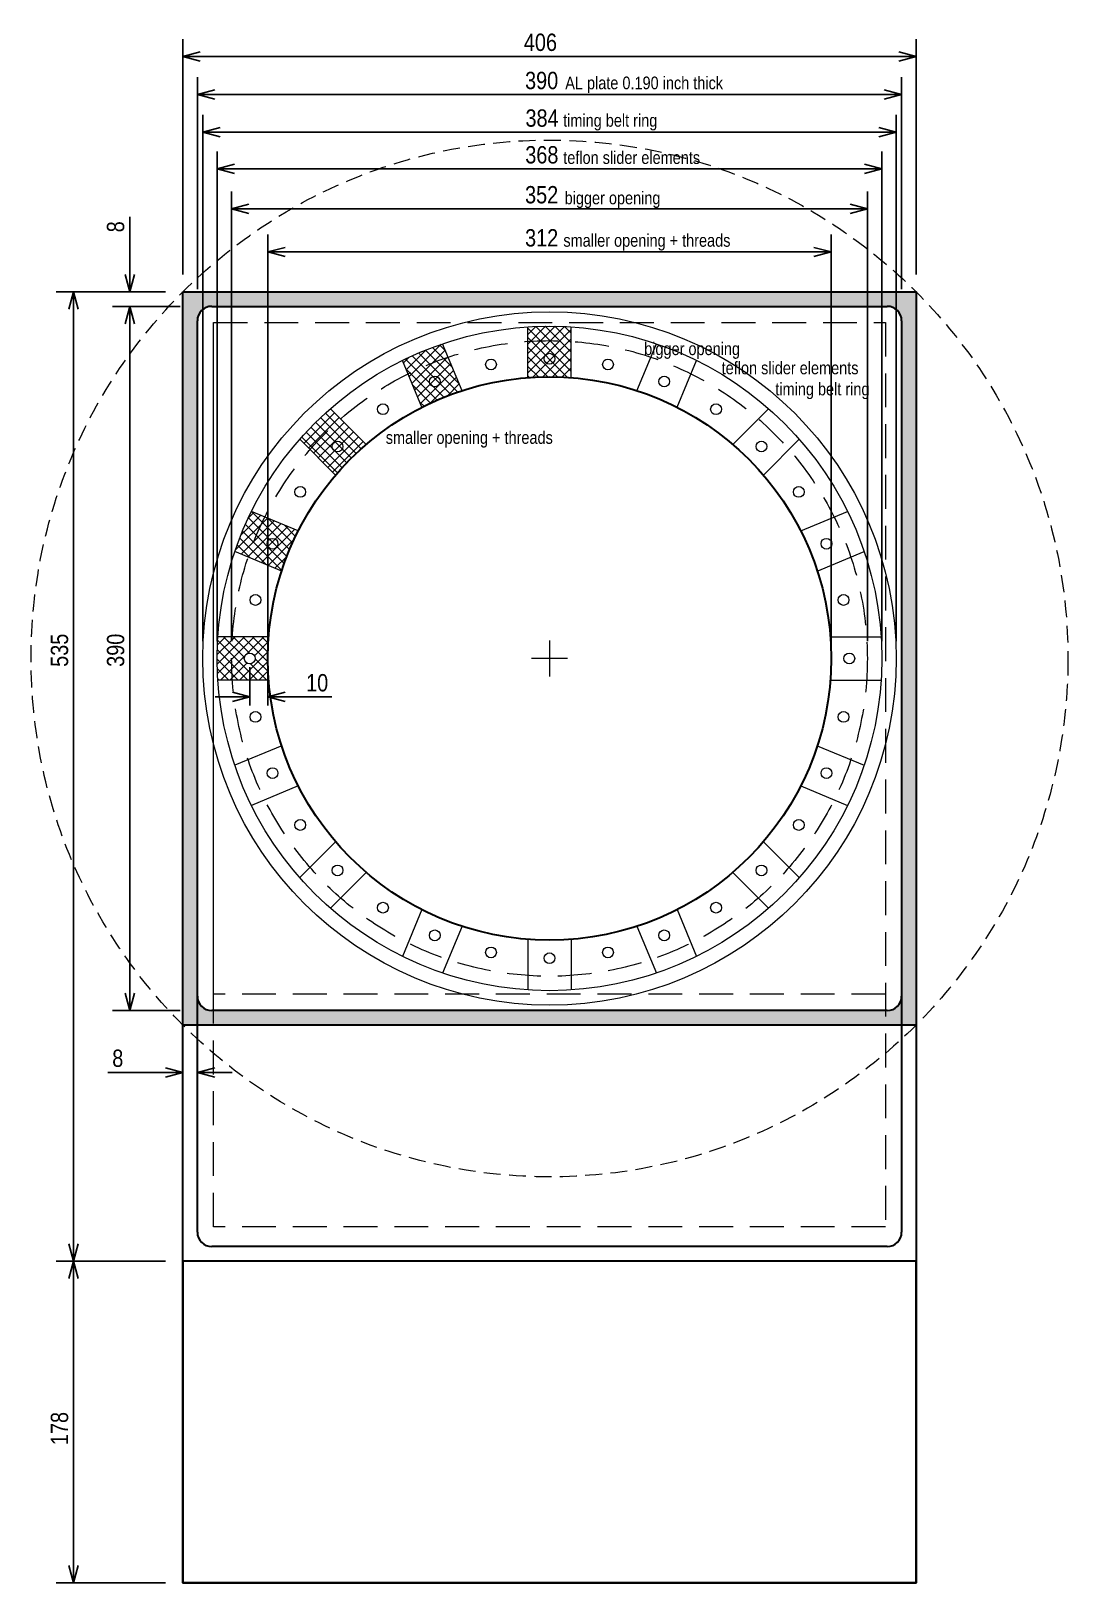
# Model space of a CAD drawing. Header units: inches. Extents: x -1596095 to 1052762, y -907497 to 506843.
# Drawn here: x -206957 to -206383, y -576987 to -576128 of the extents above; entities that cross this region are included whole.
import ezdxf

# ---------------------------------------------------------------- set-up
doc = ezdxf.new("R2010")
doc.units = ezdxf.units.IN
doc.header["$LTSCALE"] = 25
doc.header["$MEASUREMENT"] = 0
for name, pattern in [('CACHE', [0.375, 0.25, -0.125]), ('K1', [0.1875, 0.125, -0.0625]), ('Solid', [0])]:
    doc.linetypes.add(name, pattern=pattern)
doc.layers.get('DEFPOINTS').update_dxf_attribs({"linetype": 'Solid'})
doc.layers.add('ramka', color=7, linetype='Continuous', lineweight=13)
doc.styles.get("Standard").update_dxf_attribs({"font": 'ARIALN.TTF'})
doc.dimstyles.new('associate', dxfattribs={"dimscale": 0, "dimtxt": 2, "dimasz": 1, "dimexe": 1, "dimexo": 0.0625, "dimgap": 1, "dimtad": 1, "dimdec": 0, "dimrnd": 10, "dimzin": 0, "dimdsep": 46, "dimtxsty": 'Standard', "dimblk": 'ARCHTICK', "dimcen": 1, "dimadec": 0, "dimazin": 0, "dimtfac": 1, "dimtdec": 0, "dimtofl": 0, "dimtmove": 0, "dimatfit": 3, "dimfxl": 1, "dimtvp": 1, "dimtolj": 1, "dimtzin": 0, "dimarcsym": 0})

# ---------------------------------------------------------------- blocks, each defined once
blk = doc.blocks.new('*U477')
at = {"layer": 'ramka', "color": 251, "lineweight": 9, "ltscale": 3, "true_color": 0x636466}
blk.add_circle((0, 0), 2.99, dxfattribs=at)
blk = doc.blocks.new('*U478')
at = {"layer": 'ramka', "color": 0, "linetype": 'ByBlock', "lineweight": -2, "transparency": 16777216}
for p, rotation in [((-206705.64, -576179.1), 269.9999999990067), ((-206738.02, -576182.29), 281.2499999989654), ((-206673.25, -576182.29), 258.749999999048), ((-206769.16, -576191.73), 292.499999998924), ((-206642.11, -576191.73), 247.4999999990895), ((-206797.86, -576207.07), 303.7499999988827), ((-206613.41, -576207.07), 236.2499999991309), ((-206823.02, -576227.72), 314.9999999988413), ((-206588.26, -576227.72), 224.9999999991722), ((-206843.66, -576252.87), 326.2499999987999), ((-206567.61, -576252.87), 213.7499999992136), ((-206859, -576281.57), 337.4999999987585), ((-206552.27, -576281.57), 202.499999999255), ((-206868.45, -576312.71), 348.749999998717), ((-206542.83, -576312.71), 191.2499999992964), ((-206539.64, -576345.1), 180), ((-206868.45, -576377.48), 11.24999999995863), ((-206542.83, -576377.48), 168.7499999993792), ((-206859, -576408.62), 22.49999999991728), ((-206552.27, -576408.62), 157.4999999994206), ((-206843.66, -576437.32), 33.74999999987586), ((-206567.61, -576437.32), 146.2499999994619), ((-206823.02, -576462.48), 44.99999999983445), ((-206588.26, -576462.48), 134.9999999995034), ((-206797.86, -576483.12), 56.24999999979309), ((-206613.41, -576483.12), 123.7499999995448), ((-206769.16, -576498.46), 67.49999999975168), ((-206642.11, -576498.46), 112.4999999995861), ((-206738.02, -576507.91), 78.74999999971028), ((-206705.64, -576511.1), 89.9999999996689), ((-206673.25, -576507.91), 101.2499999996275)]:
    blk.add_blockref('*U477', p, dxfattribs=dict(at, rotation=rotation))
blk.add_blockref('*U477', (-206871.64, -576345.1), dxfattribs=at)
blk = doc.blocks.new('_Open30')
at = {"color": 0, "linetype": 'ByBlock', "lineweight": -2}
for p, q in [((-1, 0.268), (0, 0)), ((0, 0), (-1, -0.268)), ((0, 0), (-1, 0))]:
    blk.add_line(p, q, dxfattribs=at)
blk = doc.blocks.new('*D479')
at = {"layer": 'DEFPOINTS', "color": 0, "lineweight": 9, "ltscale": 3, "transparency": 16777216}
for p in [(-206494, -576226.03), (-206846, -576475), (-206494, -576475)]:
    blk.add_point(p, dxfattribs=at)
at = {"layer": 'ramka', "color": 0, "lineweight": -2, "ltscale": 3, "transparency": 16777216}
for p, q in [((-206846, -576465.4), (-206846, -576216.43)), ((-206836.4, -576226.03), (-206503.6, -576226.03))]:
    blk.add_line(p, q, dxfattribs=at)
at = {"layer": 'ramka', "color": 0, "linetype": 'Solid', "lineweight": -2, "ltscale": 3, "transparency": 16777216}
blk.add_line((-206494, -576465.4), (-206494, -576216.43), dxfattribs=at)
at = {"layer": 'ramka', "color": 0, "lineweight": -2, "ltscale": 3, "transparency": 16777216, "xscale": 9.600000000000001, "yscale": 9.600000000000001, "zscale": 9.600000000000001, "rotation": 180}
blk.add_blockref('_Open30', (-206846, -576226.03), dxfattribs=at)
at = {"layer": 'ramka', "color": 0, "lineweight": -2, "ltscale": 3, "transparency": 16777216, "xscale": 9.600000000000001, "yscale": 9.600000000000001, "zscale": 9.600000000000001}
blk.add_blockref('_Open30', (-206494, -576226.03), dxfattribs=at)
at = {"layer": 'ramka', "color": 0, "lineweight": 9, "ltscale": 3, "transparency": 16777216, "insert": (-206674.36, -576218.25), "char_height": 9.6, "attachment_point": 5}
blk.add_mtext('\\A1;352', dxfattribs=at)
blk = doc.blocks.new('_DotSmall')
at = {"color": 0, "linetype": 'ByBlock', "const_width": 0.5}
blk.add_lwpolyline([(-0.0625, 0, 1), (0.0625, 0, 1)], format="xyb", close=True, dxfattribs=at)
blk = doc.blocks.new('*D481')
at = {"layer": 'DEFPOINTS', "color": 0, "lineweight": 9, "ltscale": 3, "transparency": 16777216}
for p in [(-206514, -576249.9), (-206826, -576475), (-206514, -576475)]:
    blk.add_point(p, dxfattribs=at)
at = {"layer": 'ramka', "color": 0, "lineweight": -2, "ltscale": 3, "transparency": 16777216}
for p, q in [((-206826, -576465.4), (-206826, -576240.3)), ((-206816.4, -576249.9), (-206523.6, -576249.9))]:
    blk.add_line(p, q, dxfattribs=at)
at = {"layer": 'ramka', "color": 0, "linetype": 'Solid', "lineweight": -2, "ltscale": 3, "transparency": 16777216}
blk.add_line((-206514, -576465.4), (-206514, -576240.3), dxfattribs=at)
at = {"layer": 'ramka', "color": 0, "lineweight": -2, "ltscale": 3, "transparency": 16777216, "xscale": 9.600000000000001, "yscale": 9.600000000000001, "zscale": 9.600000000000001, "rotation": 180}
blk.add_blockref('_Open30', (-206826, -576249.9), dxfattribs=at)
at = {"layer": 'ramka', "color": 0, "lineweight": -2, "ltscale": 3, "transparency": 16777216, "xscale": 9.600000000000001, "yscale": 9.600000000000001, "zscale": 9.600000000000001}
blk.add_blockref('_Open30', (-206514, -576249.9), dxfattribs=at)
at = {"layer": 'ramka', "color": 0, "lineweight": 9, "ltscale": 3, "transparency": 16777216, "insert": (-206674.36, -576242.12), "char_height": 9.6, "attachment_point": 5}
blk.add_mtext('\\A1;312', dxfattribs=at)
blk = doc.blocks.new('*D482')
at = {"layer": 'DEFPOINTS', "color": 0, "lineweight": 9, "ltscale": 3, "transparency": 16777216}
for p in [(-206475, -576162.76), (-206865, -576280), (-206475, -576280)]:
    blk.add_point(p, dxfattribs=at)
at = {"layer": 'ramka', "color": 0, "lineweight": -2, "ltscale": 3, "transparency": 16777216}
for p, q in [((-206865, -576270.4), (-206865, -576153.16)), ((-206855.4, -576162.76), (-206484.6, -576162.76))]:
    blk.add_line(p, q, dxfattribs=at)
at = {"layer": 'ramka', "color": 0, "linetype": 'Solid', "lineweight": -2, "ltscale": 3, "transparency": 16777216}
blk.add_line((-206475, -576270.4), (-206475, -576153.16), dxfattribs=at)
at = {"layer": 'ramka', "color": 0, "lineweight": -2, "ltscale": 3, "transparency": 16777216, "xscale": 9.600000000000001, "yscale": 9.600000000000001, "zscale": 9.600000000000001, "rotation": 180}
blk.add_blockref('_Open30', (-206865, -576162.76), dxfattribs=at)
at = {"layer": 'ramka', "color": 0, "lineweight": -2, "ltscale": 3, "transparency": 16777216, "xscale": 9.600000000000001, "yscale": 9.600000000000001, "zscale": 9.600000000000001}
blk.add_blockref('_Open30', (-206475, -576162.76), dxfattribs=at)
at = {"layer": 'ramka', "color": 0, "lineweight": 9, "ltscale": 3, "transparency": 16777216, "insert": (-206674.36, -576154.98), "char_height": 9.6, "attachment_point": 5}
blk.add_mtext('\\A1;390', dxfattribs=at)
blk = doc.blocks.new('*D483')
at = {"layer": 'DEFPOINTS', "color": 0, "lineweight": 9, "ltscale": 3, "transparency": 16777216}
for p in [(-206836, -576475), (-206826, -576475), (-206826, -576496.3)]:
    blk.add_point(p, dxfattribs=at)
at = {"layer": 'ramka', "color": 0, "lineweight": -2, "ltscale": 3, "transparency": 16777216}
for p, q in [((-206836, -576479.8), (-206836, -576501.1)), ((-206845.6, -576496.3), (-206855.2, -576496.3)), ((-206816.4, -576496.3), (-206790.53, -576496.3))]:
    blk.add_line(p, q, dxfattribs=at)
at = {"layer": 'ramka', "color": 0, "linetype": 'Solid', "lineweight": -2, "ltscale": 3, "transparency": 16777216}
blk.add_line((-206826, -576479.8), (-206826, -576501.1), dxfattribs=at)
at = {"layer": 'ramka', "color": 0, "lineweight": -2, "ltscale": 3, "transparency": 16777216, "xscale": 9.600000000000001, "yscale": 9.600000000000001, "zscale": 9.600000000000001}
blk.add_blockref('_Open30', (-206836, -576496.3), dxfattribs=at)
at = {"layer": 'ramka', "color": 0, "lineweight": -2, "ltscale": 3, "transparency": 16777216, "xscale": 9.600000000000001, "yscale": 9.600000000000001, "zscale": 9.600000000000001, "rotation": 180}
blk.add_blockref('_Open30', (-206826, -576496.3), dxfattribs=at)
at = {"layer": 'ramka', "color": 0, "lineweight": 9, "ltscale": 3, "transparency": 16777216, "insert": (-206798.66, -576488.52), "char_height": 9.6, "attachment_point": 5}
blk.add_mtext('\\A1;10', dxfattribs=at)
blk = doc.blocks.new('*D484')
at = {"layer": 'DEFPOINTS', "color": 0, "lineweight": 9, "ltscale": 3, "transparency": 16777216}
for p in [(-206865, -576280), (-206902.44, -576670), (-206865, -576670)]:
    blk.add_point(p, dxfattribs=at)
at = {"layer": 'ramka', "color": 0, "lineweight": -2, "ltscale": 3, "transparency": 16777216}
for p, q in [((-206874.6, -576280), (-206912.04, -576280)), ((-206902.44, -576289.6), (-206902.44, -576660.4))]:
    blk.add_line(p, q, dxfattribs=at)
at = {"layer": 'ramka', "color": 0, "linetype": 'Solid', "lineweight": -2, "ltscale": 3, "transparency": 16777216}
blk.add_line((-206874.6, -576670), (-206912.04, -576670), dxfattribs=at)
at = {"layer": 'ramka', "color": 0, "lineweight": -2, "ltscale": 3, "transparency": 16777216, "xscale": 9.600000000000001, "yscale": 9.600000000000001, "zscale": 9.600000000000001}
for p, rotation in [((-206902.44, -576280), 90), ((-206902.44, -576670), 270)]:
    blk.add_blockref('_Open30', p, dxfattribs=dict(at, rotation=rotation))
at = {"layer": 'ramka', "color": 0, "lineweight": 9, "ltscale": 3, "transparency": 16777216, "insert": (-206910.22, -576470.47), "char_height": 9.6, "attachment_point": 5, "rotation": 90}
blk.add_mtext('\\A1;390', dxfattribs=at)
blk = doc.blocks.new('*D485')
at = {"layer": 'DEFPOINTS', "color": 0, "lineweight": 9, "ltscale": 3, "transparency": 16777216}
for p in [(-206865, -576670), (-206873, -576678), (-206865, -576704.26)]:
    blk.add_point(p, dxfattribs=at)
at = {"layer": 'ramka', "color": 0, "linetype": 'Solid', "lineweight": -2, "ltscale": 3, "transparency": 16777216}
blk.add_line((-206865, -576674.8), (-206865, -576709.06), dxfattribs=at)
at = {"layer": 'ramka', "color": 0, "lineweight": -2, "ltscale": 3, "transparency": 16777216}
for p, q in [((-206873, -576682.8), (-206873, -576709.06)), ((-206882.6, -576704.26), (-206914.53, -576704.26)), ((-206855.4, -576704.26), (-206845.8, -576704.26))]:
    blk.add_line(p, q, dxfattribs=at)
at = {"layer": 'ramka', "color": 0, "lineweight": -2, "ltscale": 3, "transparency": 16777216, "xscale": 9.600000000000001, "yscale": 9.600000000000001, "zscale": 9.600000000000001}
blk.add_blockref('_Open30', (-206873, -576704.26), dxfattribs=at)
at = {"layer": 'ramka', "color": 0, "lineweight": -2, "ltscale": 3, "transparency": 16777216, "xscale": 9.600000000000001, "yscale": 9.600000000000001, "zscale": 9.600000000000001, "rotation": 180}
blk.add_blockref('_Open30', (-206865, -576704.26), dxfattribs=at)
at = {"layer": 'ramka', "color": 0, "lineweight": 9, "ltscale": 3, "transparency": 16777216, "insert": (-206909.06, -576696.48), "char_height": 9.6, "attachment_point": 5}
blk.add_mtext('\\A1;8', dxfattribs=at)
blk = doc.blocks.new('*D486')
at = {"layer": 'DEFPOINTS', "color": 0, "lineweight": 9, "ltscale": 3, "transparency": 16777216}
for p in [(-206873, -576272), (-206902.44, -576280), (-206865, -576280)]:
    blk.add_point(p, dxfattribs=at)
at = {"layer": 'ramka', "color": 0, "lineweight": -2, "ltscale": 3, "transparency": 16777216}
for p, q in [((-206902.44, -576262.4), (-206902.44, -576230.47)), ((-206882.6, -576272), (-206912.04, -576272)), ((-206902.44, -576289.6), (-206902.44, -576299.2))]:
    blk.add_line(p, q, dxfattribs=at)
at = {"layer": 'ramka', "color": 0, "linetype": 'Solid', "lineweight": -2, "ltscale": 3, "transparency": 16777216}
blk.add_line((-206874.6, -576280), (-206912.04, -576280), dxfattribs=at)
at = {"layer": 'ramka', "color": 0, "lineweight": -2, "ltscale": 3, "transparency": 16777216, "xscale": 9.600000000000001, "yscale": 9.600000000000001, "zscale": 9.600000000000001}
for p, rotation in [((-206902.44, -576272), 270), ((-206902.44, -576280), 90)]:
    blk.add_blockref('_Open30', p, dxfattribs=dict(at, rotation=rotation))
at = {"layer": 'ramka', "color": 0, "lineweight": 9, "ltscale": 3, "transparency": 16777216, "insert": (-206910.22, -576235.94), "char_height": 9.6, "attachment_point": 5, "rotation": 90}
blk.add_mtext('\\A1;8', dxfattribs=at)
blk = doc.blocks.new('*D490')
at = {"layer": 'DEFPOINTS', "color": 0, "lineweight": 9, "ltscale": 3, "transparency": 16777216}
for p in [(-206486, -576203.91), (-206854, -576475), (-206486, -576475)]:
    blk.add_point(p, dxfattribs=at)
at = {"layer": 'ramka', "color": 0, "lineweight": -2, "ltscale": 3, "transparency": 16777216}
for p, q in [((-206854, -576465.4), (-206854, -576194.31)), ((-206844.4, -576203.91), (-206495.6, -576203.91))]:
    blk.add_line(p, q, dxfattribs=at)
at = {"layer": 'ramka', "color": 0, "linetype": 'Solid', "lineweight": -2, "ltscale": 3, "transparency": 16777216}
blk.add_line((-206486, -576465.4), (-206486, -576194.31), dxfattribs=at)
at = {"layer": 'ramka', "color": 0, "lineweight": -2, "ltscale": 3, "transparency": 16777216, "xscale": 9.600000000000001, "yscale": 9.600000000000001, "zscale": 9.600000000000001, "rotation": 180}
blk.add_blockref('_Open30', (-206854, -576203.91), dxfattribs=at)
at = {"layer": 'ramka', "color": 0, "lineweight": -2, "ltscale": 3, "transparency": 16777216, "xscale": 9.600000000000001, "yscale": 9.600000000000001, "zscale": 9.600000000000001}
blk.add_blockref('_Open30', (-206486, -576203.91), dxfattribs=at)
at = {"layer": 'ramka', "color": 0, "lineweight": 9, "ltscale": 3, "transparency": 16777216, "insert": (-206674.24, -576196.13), "char_height": 9.6, "attachment_point": 5}
blk.add_mtext('\\A1;368', dxfattribs=at)
blk = doc.blocks.new('*D491')
at = {"layer": 'DEFPOINTS', "color": 0, "lineweight": 9, "ltscale": 3, "transparency": 16777216}
for p in [(-206478, -576183.58), (-206862, -576475), (-206478, -576475)]:
    blk.add_point(p, dxfattribs=at)
at = {"layer": 'ramka', "color": 0, "lineweight": -2, "ltscale": 3, "transparency": 16777216}
for p, q in [((-206862, -576465.4), (-206862, -576173.98)), ((-206852.4, -576183.58), (-206487.6, -576183.58))]:
    blk.add_line(p, q, dxfattribs=at)
at = {"layer": 'ramka', "color": 0, "linetype": 'Solid', "lineweight": -2, "ltscale": 3, "transparency": 16777216}
blk.add_line((-206478, -576465.4), (-206478, -576173.98), dxfattribs=at)
at = {"layer": 'ramka', "color": 0, "lineweight": -2, "ltscale": 3, "transparency": 16777216, "xscale": 9.600000000000001, "yscale": 9.600000000000001, "zscale": 9.600000000000001, "rotation": 180}
blk.add_blockref('_Open30', (-206862, -576183.58), dxfattribs=at)
at = {"layer": 'ramka', "color": 0, "lineweight": -2, "ltscale": 3, "transparency": 16777216, "xscale": 9.600000000000001, "yscale": 9.600000000000001, "zscale": 9.600000000000001}
blk.add_blockref('_Open30', (-206478, -576183.58), dxfattribs=at)
at = {"layer": 'ramka', "color": 0, "lineweight": 9, "ltscale": 3, "transparency": 16777216, "insert": (-206674.13, -576175.8), "char_height": 9.6, "attachment_point": 5}
blk.add_mtext('\\A1;384', dxfattribs=at)
blk = doc.blocks.new('*U492')
at = {"layer": 'ramka', "color": 5, "lineweight": 9, "ltscale": 3}
for p, q in [((-14.04, 12), (14.04, 12)), ((-14.04, -12), (14.04, -12))]:
    blk.add_line(p, q, dxfattribs=at)
blk = doc.blocks.new('*U493')
at = {"layer": 'ramka', "color": 0, "linetype": 'ByBlock', "lineweight": -2, "transparency": 16777216}
for p, rotation in [((-206670, -576305.43), 89.99999999981036), ((-206734.89, -576318.33), 112.499999999763), ((-206605.11, -576318.33), 67.49999999985778), ((-206789.91, -576355.09), 134.9999999997156), ((-206550.09, -576355.09), 44.99999999990521), ((-206826.67, -576410.11), 157.4999999996681), ((-206513.33, -576410.11), 22.49999999995263), ((-206839.57, -576475), 180), ((-206826.67, -576539.89), 202.4999999995732), ((-206513.33, -576539.89), 337.4999999992887), ((-206789.91, -576594.91), 224.9999999995258), ((-206550.09, -576594.91), 314.999999999336), ((-206734.89, -576631.67), 247.4999999994784), ((-206605.11, -576631.67), 292.4999999993835), ((-206670, -576644.57), 269.9999999994309)]:
    blk.add_blockref('*U492', p, dxfattribs=dict(at, rotation=rotation))
blk.add_blockref('*U492', (-206500.43, -576475), dxfattribs=at)
blk = doc.blocks.new('*D494')
at = {"layer": 'DEFPOINTS', "color": 0, "lineweight": 9, "ltscale": 3, "transparency": 16777216}
for p in [(-206467, -576141.62), (-206873, -576272), (-206467, -576272)]:
    blk.add_point(p, dxfattribs=at)
at = {"layer": 'ramka', "color": 0, "lineweight": -2, "ltscale": 3, "transparency": 16777216}
for p, q in [((-206873, -576262.4), (-206873, -576132.02)), ((-206863.4, -576141.62), (-206476.6, -576141.62))]:
    blk.add_line(p, q, dxfattribs=at)
at = {"layer": 'ramka', "color": 0, "linetype": 'Solid', "lineweight": -2, "ltscale": 3, "transparency": 16777216}
blk.add_line((-206467, -576262.4), (-206467, -576132.02), dxfattribs=at)
at = {"layer": 'ramka', "color": 0, "lineweight": -2, "ltscale": 3, "transparency": 16777216, "xscale": 9.600000000000001, "yscale": 9.600000000000001, "zscale": 9.600000000000001, "rotation": 180}
blk.add_blockref('_Open30', (-206873, -576141.62), dxfattribs=at)
at = {"layer": 'ramka', "color": 0, "lineweight": -2, "ltscale": 3, "transparency": 16777216, "xscale": 9.600000000000001, "yscale": 9.600000000000001, "zscale": 9.600000000000001}
blk.add_blockref('_Open30', (-206467, -576141.62), dxfattribs=at)
at = {"layer": 'ramka', "color": 0, "lineweight": 9, "ltscale": 3, "transparency": 16777216, "insert": (-206675.03, -576133.83), "char_height": 9.6, "attachment_point": 5}
blk.add_mtext('\\A1;406', dxfattribs=at)
blk = doc.blocks.new('*D503')
at = {"layer": 'DEFPOINTS', "color": 0, "lineweight": 9, "ltscale": 3, "transparency": 16777216}
for p in [(-206873, -576272), (-206933.51, -576808.7), (-206873, -576808.7)]:
    blk.add_point(p, dxfattribs=at)
at = {"layer": 'ramka', "color": 0, "lineweight": -2, "ltscale": 3, "transparency": 16777216}
for p, q in [((-206882.6, -576272), (-206943.11, -576272)), ((-206933.51, -576281.6), (-206933.51, -576799.1))]:
    blk.add_line(p, q, dxfattribs=at)
at = {"layer": 'ramka', "color": 0, "linetype": 'Solid', "lineweight": -2, "ltscale": 3, "transparency": 16777216}
blk.add_line((-206882.6, -576808.7), (-206943.11, -576808.7), dxfattribs=at)
at = {"layer": 'ramka', "color": 0, "lineweight": -2, "ltscale": 3, "transparency": 16777216, "xscale": 9.600000000000001, "yscale": 9.600000000000001, "zscale": 9.600000000000001}
for p, rotation in [((-206933.51, -576272), 90), ((-206933.51, -576808.7), 270)]:
    blk.add_blockref('_Open30', p, dxfattribs=dict(at, rotation=rotation))
at = {"layer": 'ramka', "color": 0, "lineweight": 9, "ltscale": 3, "transparency": 16777216, "insert": (-206941.29, -576470.47), "char_height": 9.6, "attachment_point": 5, "rotation": 90}
blk.add_mtext('\\A1;535', dxfattribs=at)
blk = doc.blocks.new('*D521')
at = {"layer": 'DEFPOINTS', "color": 0, "lineweight": 9, "ltscale": 3, "transparency": 16777216}
for p in [(-206873, -576808.7), (-206933.51, -576987), (-206873, -576987)]:
    blk.add_point(p, dxfattribs=at)
at = {"layer": 'ramka', "color": 0, "lineweight": -2, "ltscale": 3, "transparency": 16777216}
for p, q in [((-206882.6, -576808.7), (-206943.11, -576808.7)), ((-206933.51, -576818.3), (-206933.51, -576977.4))]:
    blk.add_line(p, q, dxfattribs=at)
at = {"layer": 'ramka', "color": 0, "linetype": 'Solid', "lineweight": -2, "ltscale": 3, "transparency": 16777216}
blk.add_line((-206882.6, -576987), (-206943.11, -576987), dxfattribs=at)
at = {"layer": 'ramka', "color": 0, "lineweight": -2, "ltscale": 3, "transparency": 16777216, "xscale": 9.600000000000001, "yscale": 9.600000000000001, "zscale": 9.600000000000001}
for p, rotation in [((-206933.51, -576808.7), 90), ((-206933.51, -576987), 270)]:
    blk.add_blockref('_Open30', p, dxfattribs=dict(at, rotation=rotation))
at = {"layer": 'ramka', "color": 0, "lineweight": 9, "ltscale": 3, "transparency": 16777216, "insert": (-206941.29, -576901.47), "char_height": 9.6, "attachment_point": 5, "rotation": 90}
blk.add_mtext('\\A1;178', dxfattribs=at)

msp = doc.modelspace()

# ---------------------------------------------------------------- hatches: boundary and pattern name
at = {"layer": 'ramka', "lineweight": 9, "true_color": 0x636466}
h = msp.add_hatch(dxfattribs=at)
h.set_pattern_fill('ANSI36', color=251, scale=30)
h.paths.add_polyline_path([(-206873, -576678), (-206467, -576678), (-206467, -576272), (-206873, -576272)])
h.paths.add_polyline_path([(-206865, -576288, -0.414214), (-206857, -576280), (-206483, -576280, -0.414214), (-206475, -576288), (-206475, -576662, -0.414214), (-206483, -576670), (-206857, -576670, -0.414214), (-206865, -576662)], flags=16)
h.paths.add_polyline_path([(-206856, -576289), (-206717.62, -576289, -0.125988), (-206622.38, -576289), (-206484, -576289), (-206484, -576427.38, -0.062746), (-206478, -576475, -0.062746), (-206484, -576522.62), (-206484, -576661), (-206622.38, -576661, -0.125988), (-206717.62, -576661), (-206856, -576661), (-206856, -576522.62, -0.062746), (-206862, -576475, -0.062746), (-206856, -576427.38)], flags=0)
h.paths.add_polyline_path([(-206486, -576475, -1), (-206854, -576475, -1)], flags=0)
h.paths.add_polyline_path([(-206494, -576475, -1), (-206846, -576475, -1)], flags=0)
h.paths.add_polyline_path([(-206805.04, -576382.78, -1), (-206811.01, -576382.78, -1)], flags=0)
h.paths.add_polyline_path([(-206820.38, -576411.47, -1), (-206826.35, -576411.47, -1)], flags=0)
h.paths.add_polyline_path([(-206784.39, -576357.62, -1), (-206790.37, -576357.62, -1)], flags=0)
h.paths.add_polyline_path([(-206829.82, -576442.62, -1), (-206835.8, -576442.62, -1)], flags=0)
h.paths.add_polyline_path([(-206765.21, -576336.98, -1), (-206759.24, -576336.98, -1)], flags=0)
h.paths.add_polyline_path([(-206833.01, -576475, -1), (-206838.99, -576475, -1)], flags=0)
h.paths.add_polyline_path([(-206736.51, -576321.64, -1), (-206730.54, -576321.64, -1)], flags=0)
h.paths.add_polyline_path([(-206829.82, -576507.38, -1), (-206835.8, -576507.38, -1)], flags=0)
h.paths.add_polyline_path([(-206705.37, -576312.19, -1), (-206699.4, -576312.19, -1)], flags=0)
h.paths.add_polyline_path([(-206820.38, -576538.53, -1), (-206826.35, -576538.53, -1)], flags=0)
h.paths.add_polyline_path([(-206672.99, -576309, -1), (-206667.01, -576309, -1)], flags=0)
h.paths.add_polyline_path([(-206805.04, -576567.22, -1), (-206811.01, -576567.22, -1)], flags=0)
h.paths.add_polyline_path([(-206640.6, -576312.19, -1), (-206634.63, -576312.19, -1)], flags=0)
h.paths.add_polyline_path([(-206784.39, -576592.38, -1), (-206790.37, -576592.38, -1)], flags=0)
h.paths.add_polyline_path([(-206609.46, -576321.64, -1), (-206603.49, -576321.64, -1)], flags=0)
h.paths.add_polyline_path([(-206759.24, -576613.02, -1), (-206765.21, -576613.02, -1)], flags=0)
h.paths.add_polyline_path([(-206574.79, -576336.98, -1), (-206580.76, -576336.98, -1)], flags=0)
h.paths.add_polyline_path([(-206730.54, -576628.36, -1), (-206736.51, -576628.36, -1)], flags=0)
h.paths.add_polyline_path([(-206549.63, -576357.62, -1), (-206555.61, -576357.62, -1)], flags=0)
h.paths.add_polyline_path([(-206699.4, -576637.81, -1), (-206705.37, -576637.81, -1)], flags=0)
h.paths.add_polyline_path([(-206528.99, -576382.78, -1), (-206534.96, -576382.78, -1)], flags=0)
h.paths.add_polyline_path([(-206667.01, -576641, -1), (-206672.99, -576641, -1)], flags=0)
h.paths.add_polyline_path([(-206513.65, -576411.47, -1), (-206519.62, -576411.47, -1)], flags=0)
h.paths.add_polyline_path([(-206634.63, -576637.81, -1), (-206640.6, -576637.81, -1)], flags=0)
h.paths.add_polyline_path([(-206504.2, -576442.62, -1), (-206510.18, -576442.62, -1)], flags=0)
h.paths.add_polyline_path([(-206603.49, -576628.36, -1), (-206609.46, -576628.36, -1)], flags=0)
h.paths.add_polyline_path([(-206501.01, -576475, -1), (-206506.99, -576475, -1)], flags=0)
h.paths.add_polyline_path([(-206574.79, -576613.02, -1), (-206580.76, -576613.02, -1)], flags=0)
h.paths.add_polyline_path([(-206504.2, -576507.38, -1), (-206510.18, -576507.38, -1)], flags=0)
h.paths.add_polyline_path([(-206549.63, -576592.38, -1), (-206555.61, -576592.38, -1)], flags=0)
h.paths.add_polyline_path([(-206807.5, -576498.46), (-206790.47, -576498.46), (-206790.47, -576478.47), (-206807.5, -576478.47)], flags=8)
h.paths.add_polyline_path([(-206547.23, -576333.62), (-206490.55, -576333.62), (-206490.55, -576320.03), (-206547.23, -576320.03)], flags=8)
h.paths.add_polyline_path([(-206576.49, -576319.54), (-206497.09, -576319.54), (-206497.09, -576308.69), (-206576.49, -576308.69)], flags=8)
h.paths.add_polyline_path([(-206619.85, -576311.31), (-206562.26, -576311.31), (-206562.26, -576297.72), (-206619.85, -576297.72)], flags=8)
h.paths.add_polyline_path([(-206762.93, -576360.47), (-206665.89, -576360.47), (-206665.89, -576346.88), (-206762.93, -576346.88)], flags=8)
at = {"layer": 'ramka', "lineweight": 9, "ltscale": 30, "true_color": 0x636466}
h = msp.add_hatch(dxfattribs=at)
h.set_pattern_fill('ANSI37', color=251, scale=30)
h.paths.add_polyline_path([(-206846, -576475, 0.01706), (-206845.59, -576487), (-206825.54, -576487, -0.019252), (-206826, -576475, -0.019252), (-206825.54, -576463), (-206845.59, -576463, 0.01706)])
h.paths.add_polyline_path([(-206833.01, -576475, -1), (-206838.99, -576475, -1)], flags=16)
h.paths.add_polyline_path([(-206854, -576475, 0.016317), (-206853.61, -576487), (-206845.59, -576487, -0.01706), (-206846, -576475, -0.01706), (-206845.59, -576463), (-206853.61, -576463, 0.016317)])
h.paths.add_polyline_path([(-206827.63, -576396.72), (-206835.04, -576393.65, 0.032643), (-206844.22, -576415.82), (-206836.82, -576418.89, -0.034131)])
h.paths.add_polyline_path([(-206818.29, -576426.56, -0.038519), (-206809.11, -576404.39), (-206827.63, -576396.72, 0.034131), (-206836.82, -576418.89)])
h.paths.add_polyline_path([(-206802.65, -576359.32), (-206788.47, -576373.5, -0.038519), (-206771.5, -576356.53), (-206785.68, -576342.35, 0.034131)])
h.paths.add_polyline_path([(-206785.68, -576342.35), (-206791.35, -576336.68, 0.032643), (-206808.32, -576353.65), (-206802.65, -576359.32, -0.034131)])
h.paths.add_polyline_path([(-206726.11, -576308.18), (-206729.18, -576300.78, 0.032643), (-206751.35, -576309.96), (-206748.28, -576317.37, -0.034131)])
h.paths.add_polyline_path([(-206740.61, -576335.89, -0.038519), (-206718.44, -576326.71), (-206726.11, -576308.18, 0.034131), (-206748.28, -576317.37)])
h.paths.add_polyline_path([(-206658, -576319.46), (-206658, -576299.41, 0.034131), (-206682, -576299.41), (-206682, -576319.46, -0.038519)])
h.paths.add_polyline_path([(-206658, -576299.41), (-206658, -576291.39, 0.032643), (-206682, -576291.39), (-206682, -576299.41, -0.034131)])

# ---------------------------------------------------------------- linework, layer by layer
at = {"layer": 'ramka', "color": 0, "lineweight": 30, "ltscale": 3}
for p, q in [((-206865, -576662), (-206865, -576288)), ((-206865, -576792.7), (-206865, -576288)), ((-206857, -576280), (-206483, -576280)), ((-206857, -576280), (-206483, -576280)), ((-206475, -576288), (-206475, -576662)), ((-206475, -576288), (-206475, -576792.7)), ((-206483, -576670), (-206857, -576670)), ((-206483, -576800.7), (-206857, -576800.7))]:
    msp.add_line(p, q, dxfattribs=at)
at = {"layer": 'ramka', "color": 251, "lineweight": 9, "ltscale": 3, "true_color": 0x636466}
for p, q in [((-206670, -576465), (-206670, -576485)), ((-206660, -576475), (-206680, -576475))]:
    msp.add_line(p, q, dxfattribs=at)
at = {"layer": 'ramka', "color": 251, "lineweight": 30, "ltscale": 3, "true_color": 0x636466}
for points in [[(-206873, -576272), (-206467, -576272), (-206467, -576678), (-206873, -576678)], [(-206873, -576272), (-206467, -576272), (-206467, -576987), (-206873, -576987)], [(-206873, -576987), (-206467, -576987), (-206467, -576808.7), (-206873, -576808.7)]]:
    msp.add_lwpolyline(points, close=True, dxfattribs=at)
at = {"layer": 'ramka', "color": 251, "linetype": 'CACHE', "lineweight": 9, "ltscale": 3, "true_color": 0x636466}
for points in [[(-206856, -576289), (-206484, -576289), (-206484, -576661), (-206856, -576661)], [(-206856, -576289), (-206484, -576289), (-206484, -576789.7), (-206856, -576789.7)]]:
    msp.add_lwpolyline(points, close=True, dxfattribs=at)
at = {"layer": 'ramka', "color": 251, "linetype": 'K1', "lineweight": 9, "ltscale": 3, "true_color": 0x636466}
msp.add_circle((-206670, -576475), 287.09, dxfattribs=at)
at = {"layer": 'ramka', "color": 6, "lineweight": 9, "ltscale": 3}
msp.add_circle((-206670, -576475), 192, dxfattribs=at)
at = {"layer": 'ramka', "color": 5, "lineweight": 9, "ltscale": 3}
msp.add_circle((-206670, -576475), 184, dxfattribs=at)
at = {"layer": 'ramka', "color": 0, "linetype": 'CACHE', "lineweight": 9, "ltscale": 3}
msp.add_circle((-206670, -576475), 176, dxfattribs=at)
at = {"layer": 'ramka', "color": 0, "lineweight": 30, "ltscale": 3}
msp.add_circle((-206670, -576475), 156, dxfattribs=at)
for centre, start, end in [((-206857, -576288), 90, 180), ((-206857, -576288), 90, 180), ((-206483, -576288), 0, 90), ((-206483, -576288), 0, 90), ((-206857, -576662), 180, 270), ((-206483, -576662), 270, 0), ((-206857, -576792.7), 180, 270), ((-206483, -576792.7), 270, 0)]:
    msp.add_arc(centre, 8, start, end, dxfattribs=at)

# ---------------------------------------------------------------- block references
at = {"layer": 'ramka', "color": 251, "lineweight": 9, "true_color": 0x636466}
msp.add_blockref('*U493', (0, 0), dxfattribs=at)
at = {"layer": 'ramka', "color": 7, "lineweight": 9}
msp.add_blockref('*U478', (35.64, -129.9), dxfattribs=at)

# ---------------------------------------------------------------- texts
at = {"layer": 'ramka', "color": 7, "lineweight": 9, "ltscale": 3}
for s, p in [('AL plate 0.190 inch thick', (-206661.28, -576159.77)), ('bigger opening', (-206661.62, -576223.47)), ('smaller opening + threads', (-206662.31, -576246.98)), ('bigger opening', (-206617.58, -576306.99)), ('smaller opening + threads', (-206760.66, -576356.15))]:
    msp.add_text(s, height=7, dxfattribs=at).set_placement(p)
at = {"layer": 'ramka', "color": 6, "lineweight": 9, "ltscale": 3}
for p in [(-206662.45, -576180.51), (-206544.96, -576329.3)]:
    msp.add_text('timing belt ring', height=7, dxfattribs=at).set_placement(p)
at = {"layer": 'ramka', "color": 5, "lineweight": 9, "ltscale": 3}
for p in [(-206662.4, -576201.13), (-206574.68, -576317.61)]:
    msp.add_text('teflon slider elements', height=7, dxfattribs=at).set_placement(p)

# ---------------------------------------------------------------- dimensions: what is measured, and where the dimension line sits
at = {"layer": 'ramka', "color": 244, "lineweight": 9, "ltscale": 3}
for base, p1, p2, text, override, picture, middle in [((-206467, -576141.62), (-206873, -576272), (-206467, -576272), '406', {"dimscale": 96, "dimtxt": 0.1, "dimasz": 0.1, "dimexe": 0.1, "dimexo": 0.1, "dimgap": 0.03, "dimrnd": 5, "dimblk1": 'Open30', "dimblk2": 'Open30', "dimsah": 1, "dimldrblk": 'DotSmall'}, '*D494', (-206675.03, -576141.62)), ((-206478, -576183.58), (-206862, -576475), (-206478, -576475), '384', {"dimscale": 96, "dimtxt": 0.1, "dimasz": 0.1, "dimexe": 0.1, "dimexo": 0.1, "dimgap": 0.03, "dimrnd": 5, "dimblk1": 'Open30', "dimblk2": 'Open30', "dimsah": 1, "dimldrblk": 'DotSmall'}, '*D491', (-206674.13, -576183.58)), ((-206486, -576203.91), (-206854, -576475), (-206486, -576475), '368', {"dimscale": 96, "dimtxt": 0.1, "dimasz": 0.1, "dimexe": 0.1, "dimexo": 0.1, "dimgap": 0.03, "dimrnd": 5, "dimblk1": 'Open30', "dimblk2": 'Open30', "dimsah": 1, "dimldrblk": 'DotSmall'}, '*D490', (-206674.24, -576203.91)), ((-206494, -576226.03), (-206846, -576475), (-206494, -576475), '352', {"dimscale": 96, "dimtxt": 0.1, "dimasz": 0.1, "dimexe": 0.1, "dimexo": 0.1, "dimgap": 0.03, "dimrnd": 5, "dimblk1": 'Open30', "dimblk2": 'Open30', "dimsah": 1, "dimldrblk": 'DotSmall'}, '*D479', (-206674.36, -576226.03)), ((-206514, -576249.9), (-206826, -576475), (-206514, -576475), '312', {"dimscale": 96, "dimtxt": 0.1, "dimasz": 0.1, "dimexe": 0.1, "dimexo": 0.1, "dimgap": 0.03, "dimrnd": 5, "dimblk1": 'Open30', "dimblk2": 'Open30', "dimsah": 1, "dimldrblk": 'DotSmall'}, '*D481', (-206674.36, -576249.9)), ((-206826, -576496.3), (-206836, -576475), (-206826, -576475), '10', {"dimscale": 96, "dimtxt": 0.1, "dimasz": 0.1, "dimexe": 0.05, "dimexo": 0.05, "dimgap": 0.03, "dimrnd": 5, "dimblk1": 'Open30', "dimblk2": 'Open30', "dimsah": 1, "dimldrblk": 'DotSmall'}, '*D483', (-206798.66, -576496.3)), ((-206865, -576704.26), (-206873, -576678), (-206865, -576670), '8', {"dimscale": 96, "dimtxt": 0.1, "dimasz": 0.1, "dimexe": 0.05, "dimexo": 0.05, "dimgap": 0.03, "dimrnd": 5, "dimblk1": 'Open30', "dimblk2": 'Open30', "dimsah": 1, "dimldrblk": 'DotSmall'}, '*D485', (-206909.06, -576704.26))]:
    dim = msp.add_linear_dim(base=base, p1=p1, p2=p2, text=text, dimstyle='associate', override=override, dxfattribs=at)
    dim.commit()
    dim.dimension.update_dxf_attribs({"geometry": picture, "text_midpoint": middle, "dimtype": 160})
dim = msp.add_linear_dim(base=(-206475, -576162.76), p1=(-206865, -576280), p2=(-206475, -576280), dimstyle='associate', override={"dimscale": 96, "dimtxt": 0.1, "dimasz": 0.1, "dimexe": 0.1, "dimexo": 0.1, "dimgap": 0.03, "dimrnd": 5, "dimblk1": 'Open30', "dimblk2": 'Open30', "dimsah": 1, "dimldrblk": 'DotSmall'}, dxfattribs=at)
dim.commit()
dim.dimension.update_dxf_attribs({"geometry": '*D482', "text_midpoint": (-206674.36, -576162.76), "dimtype": 160})
for base, p1, p2, text, picture, middle in [((-206902.44, -576280), (-206873, -576272), (-206865, -576280), '8', '*D486', (-206902.44, -576235.94)), ((-206933.51, -576987), (-206873, -576808.7), (-206873, -576987), '178', '*D521', (-206933.51, -576901.47))]:
    dim = msp.add_linear_dim(base=base, p1=p1, p2=p2, angle=270, text=text, dimstyle='associate', override={"dimscale": 96, "dimtxt": 0.1, "dimasz": 0.1, "dimexe": 0.1, "dimexo": 0.1, "dimgap": 0.03, "dimrnd": 5, "dimblk1": 'Open30', "dimblk2": 'Open30', "dimsah": 1, "dimldrblk": 'DotSmall'}, dxfattribs=at)
    dim.commit()
    dim.dimension.update_dxf_attribs({"geometry": picture, "text_midpoint": middle, "dimtype": 160})
for base, p1, p2, picture, middle in [((-206933.51, -576808.7), (-206873, -576272), (-206873, -576808.7), '*D503', (-206933.51, -576470.47)), ((-206902.44, -576670), (-206865, -576280), (-206865, -576670), '*D484', (-206902.44, -576470.47))]:
    dim = msp.add_linear_dim(base=base, p1=p1, p2=p2, angle=270, dimstyle='associate', override={"dimscale": 96, "dimtxt": 0.1, "dimasz": 0.1, "dimexe": 0.1, "dimexo": 0.1, "dimgap": 0.03, "dimrnd": 5, "dimblk1": 'Open30', "dimblk2": 'Open30', "dimsah": 1, "dimldrblk": 'DotSmall'}, dxfattribs=at)
    dim.commit()
    dim.dimension.update_dxf_attribs({"geometry": picture, "text_midpoint": middle, "dimtype": 160})

doc.saveas('drawing.dxf')
